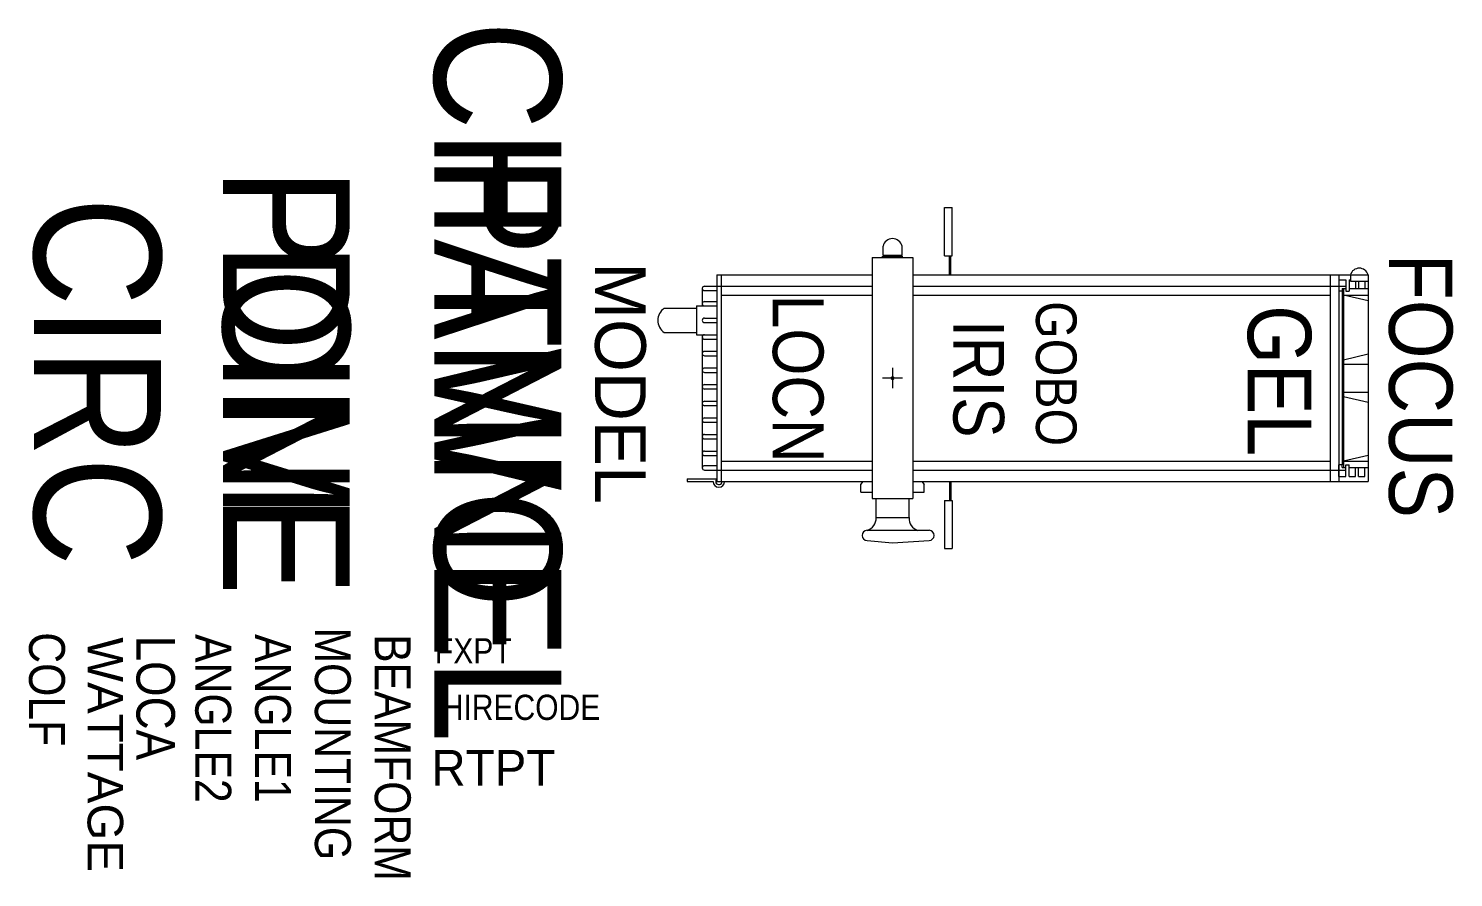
# Model space of a CAD drawing. Extents: x -169 to 954, y 46 to 716.
import ezdxf
from ezdxf.enums import TextEntityAlignment as Align

# ---------------------------------------------------------------- set-up
doc = ezdxf.new("R2010")
doc.units = 0
doc.header["$MEASUREMENT"] = 0
doc.header["$PDMODE"] = 3
doc.layers.get('0').update_dxf_attribs({"linetype": 'CONTINUOUS'})
for name, color, linetype in [('CHANNEL', 3, 'CONTINUOUS'), ('CIRC', 6, 'CONTINUOUS'), ('DIMMER', 4, 'CONTINUOUS'), ('FOCUS', 2, 'CONTINUOUS'), ('GEL', 1, 'CONTINUOUS'), ('LANTERNS', 4, 'CONTINUOUS'), ('LOCATION', 7, 'CONTINUOUS'), ('MODEL', 6, 'CONTINUOUS'), ('PATCH', 5, 'CONTINUOUS'), ('PATCH2', 5, 'CONTINUOUS')]:
    doc.layers.add(name, color=color, linetype=linetype)

msp = doc.modelspace()

# ---------------------------------------------------------------- linework, layer by layer
for p, q in [((553.1, 536.5), (553.1, 574.5)), ((553.1, 574.5), (559.1, 574.5)), ((559.1, 536.5), (559.1, 574.5)), ((504.6, 537.1), (504.6, 544.1)), ((519.6, 537.1), (519.6, 544.1)), ((496.1, 535.1), (496.1, 345.1)), ((496.1, 535.1), (528.1, 535.1)), ((504.1, 535.1), (504.1, 536.1)), ((504.1, 536.1), (520.1, 536.1)), ((504.1, 535.1), (520.1, 535.1)), ((504.6, 537.1), (519.6, 537.1)), ((505.6, 536.1), (505.6, 537.1)), ((518.6, 536.1), (518.6, 537.1)), ((520.1, 535.1), (520.1, 536.1)), ((528.1, 535.1), (528.1, 345.1)), ((553.1, 536.5), (559.1, 536.5)), ((557.1, 521.6), (557.1, 536.5)), ((558.1, 521.6), (558.1, 536.5)), ((373.6, 521.6), (496.1, 521.6)), ((373.6, 521.6), (373.6, 358.6)), ((377.1, 521.6), (377.1, 358.6)), ((528.1, 521.6), (887.1, 521.6)), ((857.1, 521.6), (857.1, 358.6)), ((864.1, 521.6), (864.1, 358.6)), ((864.1, 517.6), (864.1, 508.6)), ((864.1, 517.6), (869.6, 517.6)), ((869.6, 517.6), (869.6, 508.6)), ((872.1, 517.6), (873.1, 517.6)), ((872.1, 517.6), (872.1, 508.6)), ((873.1, 521.6), (873.1, 516.6)), ((887.1, 521.6), (887.1, 358.6)), ((362.1, 510.8), (362.1, 497)), ((363.9, 512.6), (496.1, 512.6)), ((363.9, 509.1), (373.6, 509.1)), ((528.1, 512.6), (864.1, 512.6)), ((864.1, 512.6), (869.6, 512.6)), ((866.6, 508.6), (864.1, 508.6)), ((866.6, 510.6), (866.6, 508.6)), ((866.6, 510.6), (869.6, 510.6)), ((866.6, 508.6), (866.6, 371.6)), ((867.6, 510.6), (867.6, 369.6)), ((869.6, 508.6), (872.1, 508.6)), ((872.1, 510.6), (887.1, 510.6)), ((873.1, 516.6), (887.1, 516.6)), ((877.1, 516.6), (877.1, 510.6)), ((879.6, 516.6), (879.6, 510.6)), ((884.6, 516.6), (884.6, 510.6)), ((332.1, 495.1), (357.6, 495.1)), ((357.6, 497), (357.6, 474.3)), ((357.6, 497), (373.6, 497)), ((363.9, 500.5), (373.6, 500.5)), ((377.1, 505.6), (496.1, 505.6)), ((528.1, 505.6), (857.1, 505.6)), ((867.6, 505.6), (887.1, 505.6)), ((887.1, 501.1), (867.6, 505.6)), ((363.9, 487.4), (373.6, 487.4)), ((363.9, 483.9), (373.6, 483.9)), ((332.1, 476.1), (357.6, 476.1)), ((357.6, 474.3), (373.6, 474.3)), ((362.1, 474.3), (362.1, 369.3)), ((363.9, 470.8), (373.6, 470.8)), ((363.9, 461.2), (373.6, 461.2)), ((363.9, 457.7), (373.6, 457.7)), ((867.6, 454.6), (887.1, 459.1)), ((867.6, 451.1), (887.1, 451.1)), ((363.9, 448.1), (373.6, 448.1)), ((363.9, 444.6), (373.6, 444.6)), ((520.1, 440.1), (504.1, 440.1)), ((512.1, 448.1), (512.1, 432.1)), ((363.9, 435), (373.6, 435)), ((363.9, 431.5), (373.6, 431.5)), ((867.6, 429.1), (887.1, 429.1)), ((363.9, 421.9), (373.6, 421.9)), ((363.9, 418.4), (373.6, 418.4)), ((867.6, 425.6), (887.1, 421.1)), ((363.9, 408.8), (373.6, 408.8)), ((363.9, 405.3), (373.6, 405.3)), ((363.9, 395.7), (373.6, 395.7)), ((363.9, 392.2), (373.6, 392.2)), ((363.9, 382.6), (373.6, 382.6)), ((363.9, 379.1), (373.6, 379.1)), ((363.9, 371.1), (373.6, 371.1)), ((377.1, 374.6), (496.1, 374.6)), ((528.1, 374.6), (857.1, 374.6)), ((864.1, 362.6), (864.1, 371.6)), ((866.6, 371.6), (864.1, 371.6)), ((866.6, 369.6), (866.6, 371.6)), ((887.1, 379.1), (867.6, 374.6)), ((867.6, 374.6), (887.1, 374.6)), ((869.6, 362.6), (869.6, 371.6)), ((869.6, 371.6), (872.1, 371.6)), ((872.1, 362.6), (872.1, 371.6)), ((350.1, 360.6), (373.6, 360.6)), ((350.1, 360.6), (350.1, 358.6)), ((363.9, 367.6), (496.1, 367.6)), ((528.1, 367.6), (864.1, 367.6)), ((864.1, 367.6), (869.6, 367.6)), ((864.1, 362.6), (869.6, 362.6)), ((866.6, 369.6), (869.6, 369.6)), ((872.1, 369.6), (887.1, 369.6)), ((872.1, 362.6), (877.1, 362.6)), ((877.1, 362.6), (877.1, 369.6)), ((879.6, 362.6), (879.6, 369.6)), ((879.6, 362.6), (884.6, 362.6)), ((884.6, 362.6), (884.6, 369.6)), ((350.1, 358.6), (370.7, 358.6)), ((373.6, 358.6), (379.7, 358.6)), ((379.7, 358.6), (496.1, 358.6)), ((487.1, 356.1), (489, 358.6)), ((487.1, 350.1), (487.1, 356.1)), ((487.1, 350.1), (496.1, 350.1)), ((528.1, 358.6), (887.1, 358.6)), ((528.1, 350.1), (537.1, 350.1)), ((535.2, 358.6), (537.1, 356.1)), ((537.1, 350.1), (537.1, 356.1)), ((557.1, 358.6), (557.1, 343.7)), ((558.1, 358.6), (558.1, 343.7)), ((496.1, 345.1), (528.1, 345.1)), ((499.1, 330.1), (499.1, 345.1)), ((525.1, 330.1), (525.1, 345.1)), ((553.1, 343.7), (553.1, 305.7)), ((553.1, 343.7), (559.1, 343.7)), ((559.1, 343.7), (559.1, 305.7)), ((499.1, 330.1), (525.1, 330.1)), ((492.1, 320.1), (540.9, 320.1)), ((492.1, 312.1), (512.1, 310.1)), ((512.1, 310.1), (540.9, 312.1)), ((553.1, 305.7), (559.1, 305.7))]:
    msp.add_line(p, q)
for centre, radius, start, end in [((512.1, 542.4), 7.68, 12.5048, 167.4952), ((880.1, 519.4), 7.33, 17.3066, 162.6934), ((363.9, 510.8), 1.75, 90, 270), ((338.5, 485.6), 11.5, 124.0493, 235.9507), ((363.9, 498.7), 1.75, 90, 270), ((363.9, 485.6), 1.75, 90, 270), ((363.9, 472.5), 1.75, 90, 270), ((363.9, 459.4), 1.75, 90, 270), ((363.9, 446.3), 1.75, 90, 270), ((363.9, 433.2), 1.75, 90, 270), ((363.9, 420.1), 1.75, 90, 270), ((363.9, 407), 1.75, 90, 270), ((363.9, 393.9), 1.75, 90, 270), ((363.9, 380.8), 1.75, 90, 270), ((363.9, 369.3), 1.75, 90, 270), ((375.2, 358.6), 2.5, 126.8699, 0), ((375.2, 358.6), 4.5, 180, 0), ((489, 329.7), 10.2, 288.0473, 1.9687), ((535.1, 329.6), 9.99, 177.3184, 252.6657), ((492.1, 316.1), 4, 90, 270), ((540.9, 316.1), 4, 270, 90)]:
    msp.add_arc(centre, radius, start, end)
msp.add_point((512.1, 440.1))

# ---------------------------------------------------------------- texts
at = {"layer": 'CHANNEL', "width": 0.89}
msp.add_attdef('CHANNEL', text='', height=100, rotation=270, dxfattribs=at).set_placement((150.9, 437.4), align=Align.CENTER)
at = {"layer": 'CIRC', "width": 0.89}
msp.add_attdef('CIRC', text='', height=100, rotation=270, dxfattribs=at).set_placement((-164.7, 437.4), align=Align.CENTER)
at = {"layer": 'DIMMER', "width": 0.89}
msp.add_attdef('DIM', text='', height=100, rotation=270, dxfattribs=at).set_placement((-15.8, 438.2), align=Align.CENTER)
at = {"layer": 'FOCUS', "color": 30, "width": 0.89}
msp.add_attdef('FOCUS', text='', height=50, rotation=270, dxfattribs=at).set_placement((903.6, 434), align=Align.CENTER)
at = {"layer": 'GEL', "width": 0.89}
for tag, height, p in [('GOBO', 32, (625.2, 443.6)), ('GEL', 50, (792.2, 438))]:
    msp.add_attdef(tag, text='', height=height, rotation=270, dxfattribs=at).set_placement(p, align=Align.CENTER)
at = {"layer": 'LANTERNS', "color": 30, "width": 0.89}
msp.add_attdef('IRIS', text='', height=40, rotation=270, dxfattribs=at).set_placement((580.1, 439.6), align=Align.MIDDLE)
at = {"layer": 'LANTERNS', "color": 0, "width": 0.89, "flags": 1}
for tag, p, s, height in [('COLF', (-168.7, 239.7), 'N', 28.3), ('ANGLE2', (-37.6, 238.3), '30', 28.3), ('ANGLE1', (9.5, 238.3), '16', 28.3), ('MOUNTING', (56.7, 243.5), 'STANDARD HOOK CLAMP', 28.305), ('LOCA', (-84, 237.1), '', 30.3), ('BEAMFORM', (103.9, 238.3), 'C', 28.3)]:
    msp.add_attdef(tag, p, s, height=height, rotation=270, dxfattribs=at)
at = {"layer": 'LANTERNS', "color": 0, "flags": 1}
msp.add_attdef('WATTAGE', (-122.5, 235.8), '650', height=28, rotation=270, dxfattribs=at)
at = {"layer": 'LANTERNS', "color": 0, "width": 0.89}
for tag, p, s, height, flags in [('FXPT', (151.3, 215.1), '388.11', 19.93, 3), ('HIRECODE', (156.7, 170.6), '', 19.9, 1)]:
    msp.add_attdef(tag, p, s, height=height, dxfattribs=dict(at, flags=flags))
at = {"layer": 'LANTERNS', "color": 0, "flags": 3}
msp.add_attdef('RTPT', (148.5, 118.9), '178.050307050312682', height=28, dxfattribs=at)
at = {"layer": 'LOCATION', "width": 0.89}
msp.add_attdef('LOCN', text='', height=40, rotation=270, dxfattribs=at).set_placement((417.7, 439.6), align=Align.CENTER)
at = {"layer": 'MODEL'}
msp.add_attdef('MODEL', text='16/30', height=40, rotation=270, dxfattribs=at).set_placement((277.6, 436.1), align=Align.CENTER)
at = {"layer": 'PATCH', "width": 0.89}
msp.add_attdef('PONE', text='', height=100, rotation=270, dxfattribs=at).set_placement((-15.8, 437.4), align=Align.CENTER)
at = {"layer": 'PATCH2', "width": 0.89}
msp.add_attdef('PTWO', text='', height=100, rotation=270, dxfattribs=at).set_placement((150.9, 437.4), align=Align.CENTER)

doc.saveas('drawing.dxf')
